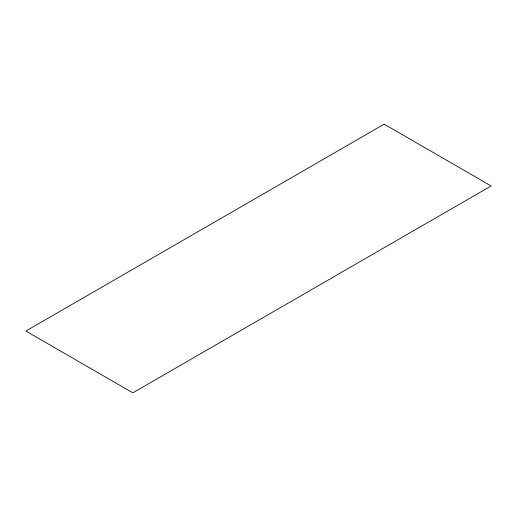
<?xml version="1.0" encoding="UTF-8"?>
<svg xmlns="http://www.w3.org/2000/svg" width="517" height="517" viewBox="0 0 517 517"><rect width="100%" height="100%" fill="white"/><g stroke="black" fill="none" stroke-linecap="round" stroke-linejoin="round"><path stroke-width="0.78" d="M384.157 124.183L25.85 331.048L132.843 392.817L491.15 185.952L384.157 124.183"/></g></svg>
